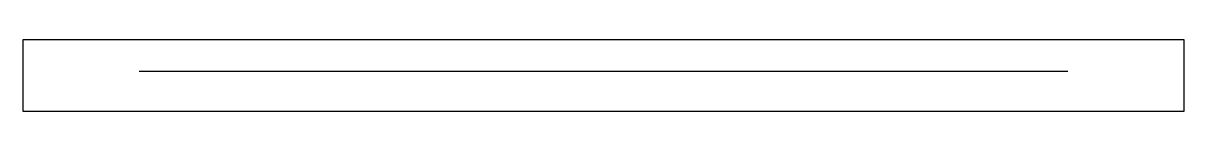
# Model space of a CAD drawing. Extents: x -1730 to -1247, y 395 to 424.
import ezdxf

# ---------------------------------------------------------------- set-up
doc = ezdxf.new("R2010")
doc.units = 0
for name, color, linetype in [('1', 1, 'Continuous'), ('14', 3, 'Continuous'), ('7', 7, 'Continuous')]:
    doc.layers.add(name, color=color, linetype=linetype)

msp = doc.modelspace()

# ---------------------------------------------------------------- linework, layer by layer
at = {"layer": '1'}
msp.add_lwpolyline([(-1729.517975, 394.544334), (-1729.517975, 424.43512), (-1711.18875, 424.43512), (-1694.810501, 424.43512), (-1677.871217, 424.43512), (-1662.41439, 424.43512), (-1645.455315, 424.43512), (-1627.170755, 424.43512), (-1607.737414, 424.43512), (-1592.514855, 424.43512), (-1576.820089, 424.43512), (-1560.727675, 424.43512), (-1544.312173, 424.43512), (-1527.648143, 424.43512), (-1510.810144, 424.43512), (-1493.872736, 424.43512), (-1476.911355, 424.43512), (-1459.998803, 424.43512), (-1443.210516, 424.43512), (-1426.621054, 424.43512), (-1410.304975, 424.43512), (-1394.336838, 424.43512), (-1378.791202, 424.43512), (-1363.742592, 424.43512), (-1344.579919, 424.43512), (-1326.610158, 424.43512), (-1310.010076, 424.43512), (-1294.956404, 424.43512), (-1278.583211, 424.43512), (-1262.975349, 424.43512), (-1249.069861, 424.43512), (-1246.918106, 424.43512), (-1246.918106, 408.868157), (-1246.918106, 394.544334), (-1265.24731, 394.544334), (-1281.625542, 394.544334), (-1298.564809, 394.544334), (-1314.021622, 394.544334), (-1330.980683, 394.544334), (-1349.265229, 394.544334), (-1368.698556, 394.544334), (-1383.921105, 394.544334), (-1399.615863, 394.544334), (-1415.708269, 394.544334), (-1432.123765, 394.544334), (-1448.787791, 394.544334), (-1465.625786, 394.544334), (-1482.563193, 394.544334), (-1499.524955, 394.544334), (-1516.437545, 394.544334), (-1533.225831, 394.544334), (-1549.815293, 394.544334), (-1566.131372, 394.544334), (-1582.099507, 394.544334), (-1597.645141, 394.544334), (-1612.693713, 394.544334), (-1631.856413, 394.544334), (-1649.826135, 394.544334), (-1666.426207, 394.544334), (-1681.479865, 394.544334), (-1697.853035, 394.544334), (-1713.460862, 394.544334), (-1727.366275, 394.544334)], close=True, dxfattribs=at)
at = {"layer": '14'}
msp.add_lwpolyline([(-1729.517975, 394.544334), (-1729.517975, 424.43512), (-1711.18875, 424.43512), (-1694.810501, 424.43512), (-1677.871217, 424.43512), (-1662.41439, 424.43512), (-1645.455315, 424.43512), (-1627.170755, 424.43512), (-1607.737414, 424.43512), (-1592.514855, 424.43512), (-1576.820089, 424.43512), (-1560.727675, 424.43512), (-1544.312173, 424.43512), (-1527.648143, 424.43512), (-1510.810144, 424.43512), (-1493.872736, 424.43512), (-1476.911355, 424.43512), (-1459.998803, 424.43512), (-1443.210516, 424.43512), (-1426.621054, 424.43512), (-1410.304975, 424.43512), (-1394.336838, 424.43512), (-1378.791202, 424.43512), (-1363.742592, 424.43512), (-1344.579919, 424.43512), (-1326.610158, 424.43512), (-1310.010076, 424.43512), (-1294.956404, 424.43512), (-1278.583211, 424.43512), (-1262.975349, 424.43512), (-1249.069861, 424.43512), (-1246.918106, 424.43512), (-1246.918106, 408.868157), (-1246.918106, 394.544334), (-1265.24731, 394.544334), (-1281.625542, 394.544334), (-1298.564809, 394.544334), (-1314.021622, 394.544334), (-1330.980683, 394.544334), (-1349.265229, 394.544334), (-1368.698556, 394.544334), (-1383.921105, 394.544334), (-1399.615863, 394.544334), (-1415.708269, 394.544334), (-1432.123765, 394.544334), (-1448.787791, 394.544334), (-1465.625786, 394.544334), (-1482.563193, 394.544334), (-1499.524955, 394.544334), (-1516.437545, 394.544334), (-1533.225831, 394.544334), (-1549.815293, 394.544334), (-1566.131372, 394.544334), (-1582.099507, 394.544334), (-1597.645141, 394.544334), (-1612.693713, 394.544334), (-1631.856413, 394.544334), (-1649.826135, 394.544334), (-1666.426207, 394.544334), (-1681.479865, 394.544334), (-1697.853035, 394.544334), (-1713.460862, 394.544334), (-1727.366275, 394.544334)], close=True, dxfattribs=at)
at = {"layer": '7'}
msp.add_line((-1681.257935, 411.350021), (-1295.17807, 411.350021), dxfattribs=at)

doc.saveas('drawing.dxf')
